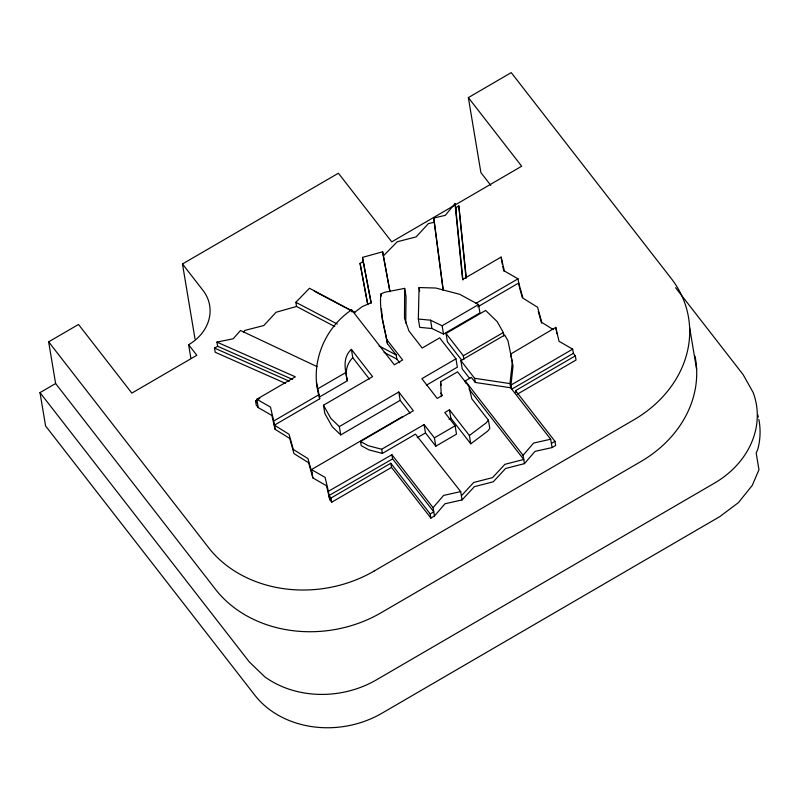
<?xml version="1.0" encoding="UTF-8"?>
<svg xmlns="http://www.w3.org/2000/svg" width="800" height="800" viewBox="0 0 800 800"><rect width="100%" height="100%" fill="white"/><g stroke="black" fill="none" stroke-linecap="round" stroke-linejoin="round"><path stroke-width="1.2" d="M418.34 319.03L419.06 287.56L435.72 288.02L459.81 294.33L478.54 304.57L479.94 312.9L443.52 334.09L431.95 328.53L419.73 327.36L418.34 319.03L430.56 320.2L442.12 325.76L443.52 334.09M399.75 362.79L396.89 359.12L396.19 354.95L387.46 343.71C384.87 327.23 378.88 310.83 380.92 293.95L384.84 292.23L404.65 288.38L404.51 318.3L408.96 331L422.2 348.03L439.67 337.87L455.96 358.83L457.36 367.17L426.46 385.15M391.51 467.4L331.74 502.19L331.04 498.02L390.81 463.24L391.51 467.4L430.9 518.09L434.46 516.01L444.99 503.75L462.08 499.94L474.4 486.64L493.27 481.79L505.58 468.49L524.46 463.64L534.99 451.38L552.08 447.57L550.68 439.23L510.69 387.76L509.99 383.59L512.33 361.91L507.97 340.77L504.74 335.03L460.85 360.58L462.24 368.91L469.77 378.6M340.73 434.92L339.34 426.59L398.77 392L400.16 400.34L340.73 434.92L332.28 426.76L324.86 413.57L323.47 405.24L372.58 376.65L351.39 349.38C342.17 357.57 345.15 370.22 347.43 380.71L319.34 397.06L319.7 398.81L274.42 425.16L289.05 434.28L293.29 449.45L307.93 458.57L312.17 473.74M351.39 349.38L352.78 357.71C346.68 363.62 344.69 372.72 347.43 380.71M488.41 420.16L486.3 422.78L469.39 435.49L470.78 443.82L487.69 431.12L489.8 428.49L488.41 420.16L471.82 398.82L468.99 386.54L457.56 371.83L440.55 381.73L441.39 396.68M456.05 209.81L455 203.56L445.29 215.35L433.68 218.05L443.15 290.4M434.46 516.01L433.07 507.68L443.6 495.42L460.69 491.6L462.08 499.94M524.46 463.64L523.06 455.31L533.59 443.05L550.68 439.23M243.43 332.09L244.93 330.39L263.8 325.54L276.11 312.24L296.55 306.48L334.72 326.5M461.39 495.77L473.7 482.47L492.57 477.62L504.89 464.32L523.76 459.47L469 389M296.55 306.48L295.85 302.31L309.46 288.26L354.67 312.3L362.23 306.62L371.16 302.7L362.48 257.4L382.65 251.8L390.02 291.76M389.83 291.08L383.35 255.96L397.22 241.76L416.1 236.91L428.41 223.61L434.38 222.22L433.68 218.05M386.76 339.55L402.64 359.97L394.35 364.8L351.66 309.87C323.78 328.37 309.46 364.84 319.34 397.06M517.33 394.19L576.03 360.02L575.34 355.85L573.37 353.32L572.67 349.15L559.02 341.3L555.77 327.4L510.56 354.13L513.03 366.07L510.69 387.76L475.32 382.47L471.33 377.34L465.26 380.92L465.61 383M195.02 338.97L182.47 263.97L338.4 173.22L391.74 241.86L521.68 166.23L468.35 97.6L511.24 72.62L671.13 278.34A120.49 100.81 -9.5 0 1 633.71 419.92L374.17 571.01M695 356.2A120.49 100.83 -9.6 0 1 640.71 461.65L381.16 612.72A120.5 100.84 -9.5 0 1 215.49 589.31L55.62 383.52L48.64 341.83L78.51 324.46L131.85 393.1L196.82 355.29L188.61 344.73A46.3 38.74 -9.5 0 0 202.98 290.37L182.47 263.97M758.85 419.45A92.59 77.48 -9.5 0 1 757.81 449.25L756.18 453.05L758.97 469.72L752.27 485.39L738.39 502.66L719.88 516.56L382.03 713.18A92.59 77.48 -9.5 0 1 254.82 695.2L45.58 425.94L40 392.6L55.62 383.52M285.5 383.38L215.22 352.25L214.52 348.08L217.64 346.27L292.63 379.48M367.61 304L360.06 263.39L363.18 261.57L362.48 257.4M466.26 277.63L458.82 205.91L455.7 207.73L462.92 279.99M331.74 502.19L329.77 499.66L326.51 485.75L312.86 477.9L308.62 462.74L293.99 453.62L289.75 438.45L275.12 429.33L271.86 415.43L258.21 407.58L256.82 399.25L295.34 376.83L216.94 342.1L217.64 346.27M519.41 287.16L518.02 278.83L504.37 270.98L501.12 257.08L462.59 279.5L455 203.56M258.21 407.58L256.24 405.05L255.55 400.88L259.77 398.42M317.94 388.72L346.03 372.38M275.12 429.33L273.72 421L319 394.65L316.46 382.32M475.97 303.3L518.02 278.83M442.12 325.76L478.54 304.57M477.75 306.84L518.72 282.99L522.96 298.16L537.59 307.28L541.83 322.45L553.33 329.61M461.72 360.22L447.42 341.82L446.02 333.48L485.61 310.44L497.21 321.63L503.32 332.5L503.91 336.07M455.96 358.83L421.87 378.67L437.22 398.43L442.53 395.34L440.79 393.11M463.93 359.33L463.34 355.76L503.32 332.5M312.86 477.9L311.47 469.57L402.06 416.85M460.69 491.6L415.51 434.15L382.4 453.41L368.98 449.9L361.22 445.66L360.52 441.49L413.34 410.75L398.77 392M360.52 441.49L368.28 445.73L381.7 449.25L424.09 424.58L434.4 437.86L435.8 446.19L456.5 434.14L455.11 425.81L444.79 412.53L449.45 409.82L469.39 435.49M417.24 437.72L425.48 432.92L424.09 424.58M448.98 419.24L450.84 418.16L449.45 409.82M572.67 349.15L510.98 385.05L511.67 389.22L573.37 353.32M434.4 437.86L455.11 425.81M515.91 392.72L515.56 390.64L575.34 355.85M430.9 518.09L430.2 513.92L433.77 511.84L392.61 458.88L391.91 454.71L328.37 491.32L329.77 499.66M551.38 443.4L554.95 441.32L515.56 390.64M552.08 447.57L555.65 445.49L554.95 441.32M392.61 458.88L329.07 495.49L331.04 498.02M216.94 342.1L233.22 338.76L240.49 330.48L316.98 366.6M460.85 360.58L474.62 378.3L509.99 383.59M214.52 348.08L289.33 381.22M295.85 302.31L337.3 324.05M379.08 345.97L396.19 354.95M384.06 352.38L396.89 359.12M314.37 291.19L354.91 312.6M256.82 399.25L270.47 407.1L273.72 421M311.47 469.57L325.12 477.42L328.37 491.32M339.34 426.59L330.88 418.43L323.47 405.24M675.59 287.7L743.04 374.5L753.13 392.44A92.59 77.48 -9.5 0 1 714.31 483.23L376.45 679.84A92.59 77.48 -9.5 0 1 264.64 676.71L249.25 661.86L40 392.6M490.8 185.35L480.9 172.6L468.35 97.6M446.02 333.48L463.34 355.76M465.26 380.92L523.06 455.31M450.84 418.16L470.78 443.82M400.16 400.34L410.13 413.17M425.48 432.92L435.8 446.19M352.78 357.71L369.44 379.14M391.91 454.71L433.07 507.68M390.81 463.24L430.2 513.92M255.55 400.88L257.52 403.41M48.64 341.83L208.53 547.59A120.5 100.83 -9.5 0 0 374.19 571.02M538.29 311.45L541.55 323.12M519.74 288.33L522.35 297.66M502.78 266.57L503.87 271.2M387.46 343.71L382.33 319.25L381.45 308.87M363.18 261.57L371.15 303.2M360.06 263.39L367.82 304.69M689.63 327.56L696.62 369.27M555.77 327.4L556.29 330.53M556.46 331.57L556.81 333.65M501.12 257.08L501.81 261.24M501.99 262.28L502.34 264.37M474.62 378.3L475.32 382.47M430.56 320.2L431.95 328.53M440.55 381.73L441.15 385.3M419.06 287.56L419.66 291.13M404.65 288.38L406.04 296.71L405.74 323.09M382.65 251.8L383.35 255.96M380.92 293.95L381.26 296.04M363.35 262.61L363.7 264.7M381.7 449.25L382.4 453.41M351.66 309.87L352.01 311.95M319 394.65L319.7 398.81M188.61 344.73L190.88 358.25M434.38 222.22L443.2 289.66M458.82 205.91L466.06 278.37M757.75 414.78A92.59 77.48 -9.5 0 1 758.35 417.11"/></g></svg>
